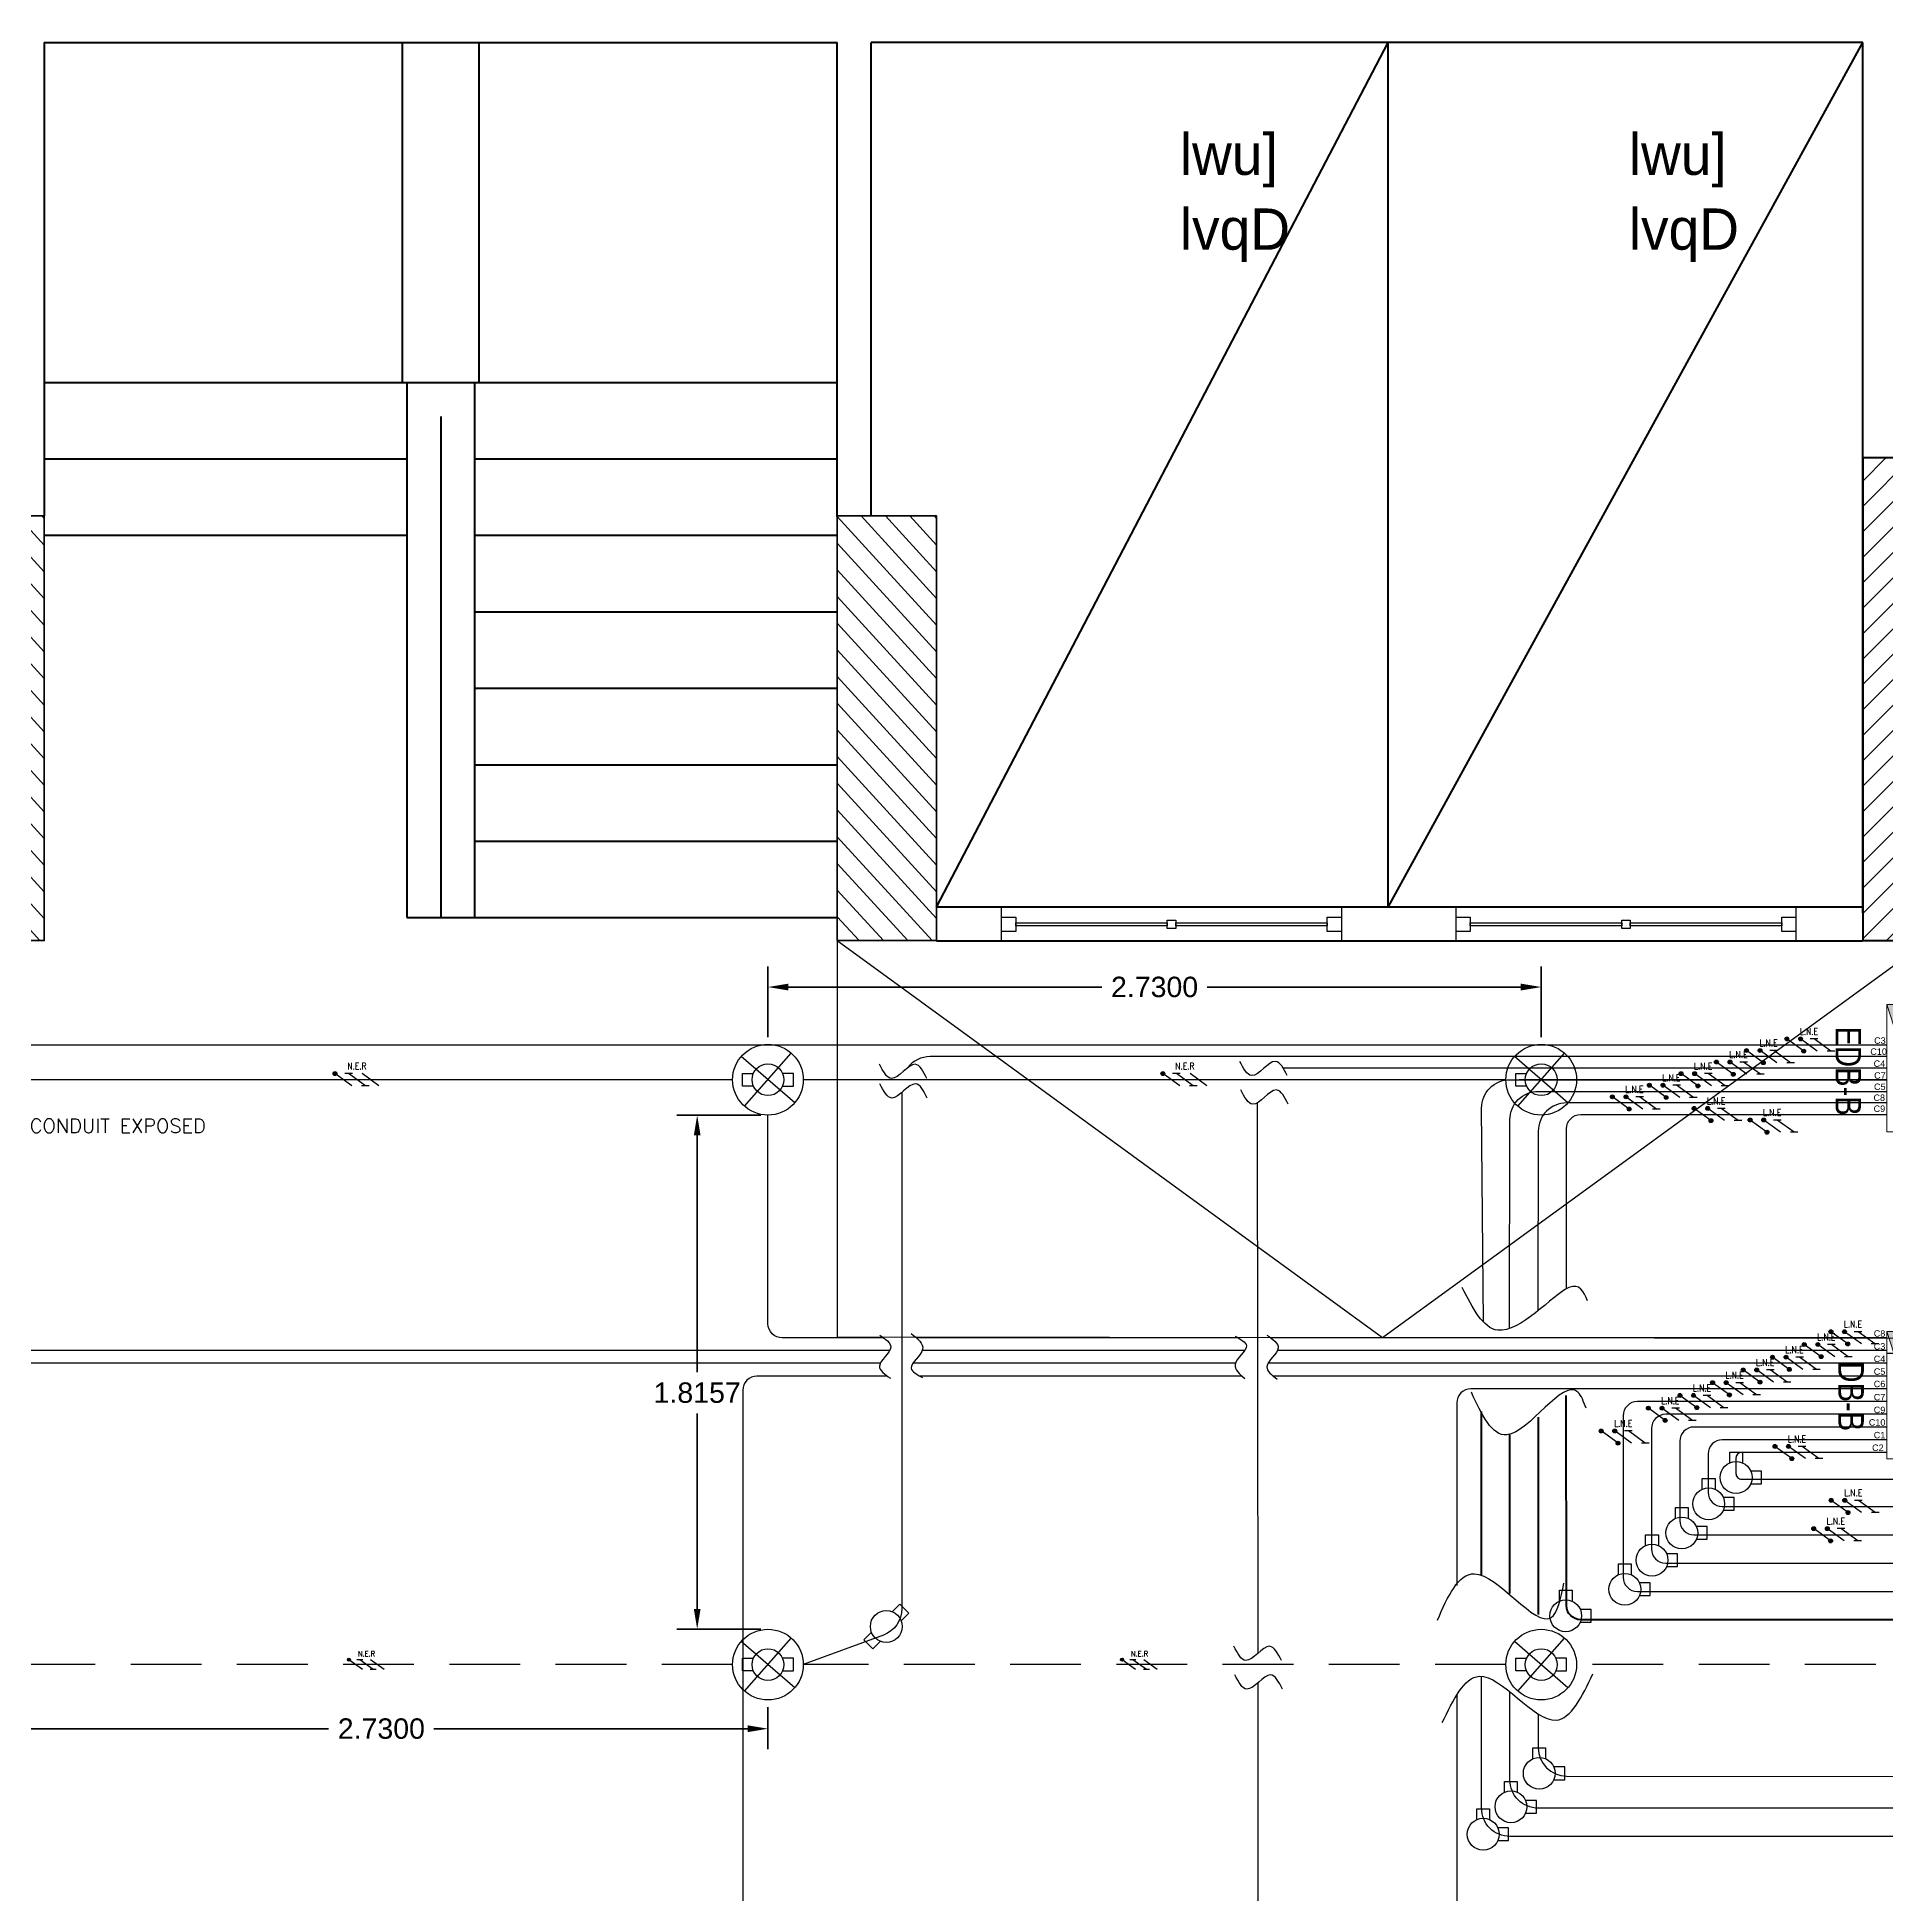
# Model space of a CAD drawing. Header units: inches. Extents: x 3955 to 4125, y 4886 to 4983.
# Drawn here: x 3973.73 to 3980.26, y 4929.5 to 4936.06 of the extents above; entities that cross this region are included whole.
import ezdxf
from ezdxf.enums import TextEntityAlignment as Align

# ---------------------------------------------------------------- set-up
doc = ezdxf.new("R2010")
doc.units = ezdxf.units.IN
doc.header["$MEASUREMENT"] = 0
doc.linetypes.add('HIDDEN', pattern=[0.375, 0.25, -0.125])
doc.layers.get('0').update_dxf_attribs({"lineweight": 35})
doc.layers.get('Defpoints').update_dxf_attribs({"lineweight": 25})
for name, color, linetype, lineweight in [('Column(S)', 24, 'Continuous', 35), ('DIM', 6, 'Continuous', 20), ('DIM IN', 12, 'Continuous', 15), ('hatch col(S)', 45, 'Continuous', 15), ('shear walls', 136, 'Continuous', 50), ('Shop Drawing', 3, 'Continuous', 30), ('SUB TRAY EMERGENCY', 3, 'Continuous', 25), ('TEXT', 152, 'Continuous', 30), ('walls', 7, 'Continuous', 40)]:
    doc.layers.add(name, color=color, linetype=linetype, lineweight=lineweight)
for name, color, linetype in [('E Wiring', 1, 'HIDDEN'), ('E-CUT', 30, 'Continuous'), ('E-TEXT', 2, 'Continuous'), ('finish', 32, 'Continuous'), ('Lighting', 4, 'Continuous'), ('N Wiring', 255, 'Continuous'), ('Panels', 4, 'Continuous'), ('SHP-CTL-EL-102$0$00-TEXT FOR EMRG', 40, 'Continuous'), ('SHP-CTL-EL-102$0$HATCH MARK', 140, 'Continuous'), ('SHP-CTL-EL-102$0$XREF-LTG-T2-26$0$ELE-HATCH MARK', 2, 'Continuous'), ('UMG-ML', 251, 'Continuous'), ('WE - BOXES', 2, 'Continuous')]:
    doc.layers.add(name, color=color, linetype=linetype)
doc.styles.add('ARA', font='sosa.shx', dxfattribs={"height": 0.18})
doc.styles.add('ELEC', font='romans.shx')
doc.styles.add('SHP-CTL-EL-102$0$XREF-LTG-T2-26$0$25_1', font='romans.shx', dxfattribs={"width": 0.8, "height": 2.5})
doc.styles.add('SOSA', font='sosa.shx')
doc.styles.get("Standard").update_dxf_attribs({"font": 'arial.ttf'})
doc.dimstyles.get("Standard").update_dxf_attribs({"dimtxt": 0.18, "dimasz": 0.18, "dimexe": 0.18, "dimexo": 0.0625, "dimgap": 0.09, "dimtad": 0, "dimtih": 1, "dimtoh": 1, "dimdec": 4, "dimzin": 0, "dimdsep": 46, "dimtxsty": 'Standard', "dimcen": 0.09, "dimadec": 0, "dimazin": 0, "dimtfac": 1, "dimtdec": 4, "dimtofl": 0, "dimtmove": 0, "dimatfit": 3, "dimfxl": 1, "dimtolj": 1, "dimtzin": 0, "dimarcsym": 0})

# ---------------------------------------------------------------- blocks, each defined once
blk = doc.blocks.new('A$C30016953')
at = {"layer": 'UMG-ML', "color": 159, "true_color": 0x22346e}
for p, q in [((0, 0, 0), (0, 0.12, 0)), ((1.2, 0.12, 0), (0, 0.12, 0)), ((1.2, 0.12, 0.5), (0, 0.12, 0.5)), ((0, 0.035, 0), (0, 0.085, 0)), ((0, 0.085, 0), (0.05, 0.085, 0)), ((0.05, 0.085, 0), (0.05, 0.035, 0)), ((0.585, 0.045, 0), (0.585, 0.075, 0)), ((0.585, 0.075, 0), (0.615, 0.075, 0)), ((0.615, 0.075, 0), (0.615, 0.045, 0)), ((1.15, 0.035, 0), (1.15, 0.085, 0)), ((1.15, 0.085, 0), (1.2, 0.085, 0)), ((1.2, 0.12, 0), (1.2, 0, 0)), ((1.2, 0.085, 0), (1.2, 0.035, 0)), ((0.05, 0.035, 0), (0, 0.035, 0)), ((0, 0, 0), (1.2, 0, 0)), ((1.2, 0, 0.5), (0, 0, 0.5)), ((0.05, 0.055, 0), (0.05, 0.065, 0)), ((0.05, 0.065, 0), (0.585, 0.065, 0)), ((0.585, 0.055, 0), (0.05, 0.055, 0)), ((0.585, 0.065, 0), (0.585, 0.055, 0)), ((0.615, 0.045, 0), (0.585, 0.045, 0)), ((0.615, 0.055, 0), (0.615, 0.065, 0)), ((0.615, 0.065, 0), (1.15, 0.065, 0)), ((1.15, 0.055, 0), (0.615, 0.055, 0)), ((1.15, 0.065, 0), (1.15, 0.055, 0)), ((1.2, 0.035, 0), (1.15, 0.035, 0))]:
    blk.add_line(p, q, dxfattribs=at)
blk = doc.blocks.new('SMDB')
h = blk.add_hatch(color=4)
h.dxf.hatch_style = 1
h.paths.add_polyline_path([(781.5046, -1266.8381), (781.0546, -1266.983), (781.5046, -1266.983)])
at = {"layer": 'SUB TRAY EMERGENCY', "ltscale": 2.5}
h = blk.add_hatch(dxfattribs=at)
h.set_pattern_fill('ANGLE', color=256)
h.set_pattern_definition([(0, (0, 0), (0, 6.985), [5.08, -1.905]), (90, (0, 0), (-6.985, 4e-16), [5.08, -1.905])])
h.paths.add_polyline_path([(781.5046, -1266.8381), (781.0546, -1266.8381), (781.0546, -1266.983)])
at = {"layer": 'DIM IN', "color": 4, "lineweight": 0, "ltscale": 2.5}
for p, q in [((781.0546, -1266.8381), (781.5046, -1266.8381)), ((781.0546, -1266.983), (781.0546, -1266.8381)), ((781.5046, -1266.8381), (781.0546, -1266.983)), ((781.5046, -1266.8381), (781.5046, -1266.983)), ((781.5046, -1266.983), (781.0546, -1266.983))]:
    blk.add_line(p, q, dxfattribs=at)
blk = doc.blocks.new('F3')
for p, q in [((0.0944, -0.0817), (-0.0944, 0.0817)), ((-0.0824, -0.0938), (0.0824, 0.0938))]:
    blk.add_line(p, q)
at = {"layer": 'Lighting'}
blk.add_circle((0, 0), 0.1248, dxfattribs=at)
blk = doc.blocks.new('*D193')
at = {"layer": 'Defpoints', "color": 0}
for p in [(3544.4117, 1333.6503), (3544.4117, 1333.4479, 0), (3547.1417, 1333.4479, 0)]:
    blk.add_point(p, dxfattribs=at)
at = {"layer": 'DIM', "color": 0, "lineweight": -2, "transparency": 16777216}
for p, q in [((3544.4117, 1333.4729), (3544.4117, 1333.7223)), ((3547.1417, 1333.4729), (3547.1417, 1333.7223)), ((3544.4837, 1333.6503), (3545.5907, 1333.6503)), ((3547.0697, 1333.6503), (3545.9626, 1333.6503))]:
    blk.add_line(p, q, dxfattribs=at)
at = {"layer": 'DIM', "color": 0, "transparency": 16777216}
for points in [[(3544.4837, 1333.6623), (3544.4837, 1333.6383), (3544.4117, 1333.6503)], [(3547.0697, 1333.6623), (3547.0697, 1333.6383), (3547.1417, 1333.6503)]]:
    blk.add_solid(points, dxfattribs=at)
at = {"layer": 'DIM', "color": 0, "transparency": 16777216, "insert": (3545.7767, 1333.6503), "char_height": 0.072, "attachment_point": 5}
blk.add_mtext('\\A1;2.7300', dxfattribs=at)
blk = doc.blocks.new('*D194')
at = {"layer": 'Defpoints', "color": 0}
for p in [(3544.4117, 1333.1983, 0), (3544.1618, 1331.3826), (3544.4117, 1331.3826, 0)]:
    blk.add_point(p, dxfattribs=at)
at = {"layer": 'DIM', "color": 0, "lineweight": -2, "transparency": 16777216}
for p, q in [((3544.3867, 1333.1983), (3544.0898, 1333.1983)), ((3544.1618, 1333.1263), (3544.1618, 1332.2904)), ((3544.1618, 1331.4546), (3544.1618, 1332.1449)), ((3544.3867, 1331.3826), (3544.0898, 1331.3826))]:
    blk.add_line(p, q, dxfattribs=at)
at = {"layer": 'DIM', "color": 0, "transparency": 16777216}
for points in [[(3544.1498, 1333.1263), (3544.1738, 1333.1263), (3544.1618, 1333.1983)], [(3544.1498, 1331.4546), (3544.1738, 1331.4546), (3544.1618, 1331.3826)]]:
    blk.add_solid(points, dxfattribs=at)
at = {"layer": 'DIM', "color": 0, "transparency": 16777216, "insert": (3544.1618, 1332.2177), "char_height": 0.072, "attachment_point": 5}
blk.add_mtext('\\A1;1.8157', dxfattribs=at)
blk = doc.blocks.new('SHP-CTL-EL-102$0$XREF-LTG-T2-26$0$H.M -LIFE-PHASE')
at = {"layer": 'SHP-CTL-EL-102$0$XREF-LTG-T2-26$0$ELE-HATCH MARK'}
h = blk.add_hatch(color=140, dxfattribs=at)
edge = h.paths.add_edge_path()
edge.add_arc((-62, 45), 14.2, 0, 360)
h = blk.add_hatch(color=140, dxfattribs=at)
edge = h.paths.add_edge_path()
edge.add_arc((62, -45), 14.2, 0, 360)
at = {"layer": 'SHP-CTL-EL-102$0$XREF-LTG-T2-26$0$ELE-HATCH MARK', "color": 140}
blk.add_line((62, -45), (-62, 45), dxfattribs=at)
for centre in [(-62, 45), (62, -45)]:
    blk.add_circle(centre, 14.2, dxfattribs=at)
blk = doc.blocks.new('SHP-CTL-EL-102$0$XREF-LTG-T2-26$0$H.M -NUTRAL')
at = {"layer": 'SHP-CTL-EL-102$0$XREF-LTG-T2-26$0$ELE-HATCH MARK'}
h = blk.add_hatch(color=140, dxfattribs=at)
edge = h.paths.add_edge_path()
edge.add_arc((-62, 45), 14.2, 0, 360)
at = {"layer": 'SHP-CTL-EL-102$0$XREF-LTG-T2-26$0$ELE-HATCH MARK', "color": 140}
blk.add_line((62, -45), (-62, 45), dxfattribs=at)
blk.add_circle((-62, 45), 14.2, dxfattribs=at)
blk = doc.blocks.new('SHP-CTL-EL-102$0$XREF-LTG-T2-26$0$EARTH')
at = {"layer": 'SHP-CTL-EL-102$0$XREF-LTG-T2-26$0$ELE-HATCH MARK', "color": 140}
for p, q in [((-34, 45), (-90, 45)), ((62, -45), (-62, 45)), ((90, -45), (34, -45))]:
    blk.add_line(p, q, dxfattribs=at)
blk = doc.blocks.new('SHP-CTL-EL-102$0$XREF-LTG-T2-26$0$L.N.E')
for name, p in [('SHP-CTL-EL-102$0$XREF-LTG-T2-26$0$H.M -LIFE-PHASE', (-100, 0)), ('SHP-CTL-EL-102$0$XREF-LTG-T2-26$0$H.M -NUTRAL', (0, 0)), ('SHP-CTL-EL-102$0$XREF-LTG-T2-26$0$EARTH', (100, 0))]:
    blk.add_blockref(name, p)
blk = doc.blocks.new('*U94')
at = {"layer": 'SHP-CTL-EL-102$0$HATCH MARK'}
blk.add_blockref('SHP-CTL-EL-102$0$XREF-LTG-T2-26$0$L.N.E', (0, 0), dxfattribs=at)
at = {"layer": 'SHP-CTL-EL-102$0$HATCH MARK', "style": 'SHP-CTL-EL-102$0$XREF-LTG-T2-26$0$25_1', "width": 0.8}
blk.add_text('L.N.E', height=50, dxfattribs=at).set_placement((0, 100), align=Align.MIDDLE_CENTER)
blk = doc.blocks.new('2 WAY BOX')
at = {"layer": 'WE - BOXES'}
for p, q in [((0.096, 0.024), (0.055, 0.024)), ((0.096, -0.024), (0.096, 0.024)), ((0.055, -0.024), (0.096, -0.024))]:
    blk.add_line(p, q, dxfattribs=at)
blk.add_lwpolyline([(-0.024, 0.055), (-0.024, 0.096), (0.024, 0.096), (0.024, 0.055)], dxfattribs=at)
blk.add_circle((0, 0), 0.06, dxfattribs=at)
blk = doc.blocks.new('2 WAY BOX S')
at = {"layer": 'WE - BOXES'}
for points in [[(-0.024, 0.055), (-0.024, 0.096), (0.024, 0.096), (0.024, 0.055)], [(-0.024, -0.055), (-0.024, -0.096), (0.024, -0.096), (0.024, -0.055)]]:
    blk.add_lwpolyline(points, dxfattribs=at)
blk.add_circle((0, 0), 0.06, dxfattribs=at)
blk = doc.blocks.new('SHP-CTL-EL-102$0$XREF-LTG-T2-26$0$H.M -RETURN-SWITCH')
at = {"layer": 'SHP-CTL-EL-102$0$XREF-LTG-T2-26$0$ELE-HATCH MARK', "color": 140}
blk.add_line((62, -45), (-62, 45), dxfattribs=at)
blk = doc.blocks.new('SHP-CTL-EL-102$0$XREF-LTG-T2-26$0$N.E.R')
for name, p in [('SHP-CTL-EL-102$0$XREF-LTG-T2-26$0$H.M -NUTRAL', (-100, 0)), ('SHP-CTL-EL-102$0$XREF-LTG-T2-26$0$EARTH', (0, 0)), ('SHP-CTL-EL-102$0$XREF-LTG-T2-26$0$H.M -RETURN-SWITCH', (100, 0))]:
    blk.add_blockref(name, p)
blk = doc.blocks.new('*U102')
at = {"layer": 'SHP-CTL-EL-102$0$HATCH MARK'}
blk.add_blockref('SHP-CTL-EL-102$0$XREF-LTG-T2-26$0$N.E.R', (0, 0), dxfattribs=at)
at = {"layer": 'SHP-CTL-EL-102$0$HATCH MARK', "style": 'SHP-CTL-EL-102$0$XREF-LTG-T2-26$0$25_1', "width": 0.8}
blk.add_text('N.E.R', height=50, dxfattribs=at).set_placement((0, 100), align=Align.MIDDLE_CENTER)
blk = doc.blocks.new('*D198')
at = {"layer": 'Defpoints', "color": 0}
for p in [(3541.6817, 1331.1329, 0), (3544.4117, 1331.1329, 0), (3541.6817, 1331.0315)]:
    blk.add_point(p, dxfattribs=at)
at = {"layer": 'DIM', "color": 0, "lineweight": -2, "transparency": 16777216}
for p, q in [((3541.6817, 1331.1079), (3541.6817, 1330.9595)), ((3544.4117, 1331.1079), (3544.4117, 1330.9595)), ((3541.7537, 1331.0315), (3542.8607, 1331.0315)), ((3544.3397, 1331.0315), (3543.2326, 1331.0315))]:
    blk.add_line(p, q, dxfattribs=at)
at = {"layer": 'DIM', "color": 0, "transparency": 16777216}
for points in [[(3541.7537, 1331.0435), (3541.7537, 1331.0195), (3541.6817, 1331.0315)], [(3544.3397, 1331.0435), (3544.3397, 1331.0195), (3544.4117, 1331.0315)]]:
    blk.add_solid(points, dxfattribs=at)
at = {"layer": 'DIM', "color": 0, "transparency": 16777216, "insert": (3543.0467, 1331.0315), "char_height": 0.072, "attachment_point": 5}
blk.add_mtext('\\A1;2.7300', dxfattribs=at)
blk = doc.blocks.new('*U112')
at = {"layer": 'WE - BOXES'}
for points in [[(-0.055, -0.024), (-0.096, -0.024), (-0.096, 0.024), (-0.055, 0.024)], [(0.055, -0.024), (0.096, -0.024), (0.096, 0.024), (0.055, 0.024)]]:
    blk.add_lwpolyline(points, dxfattribs=at)
blk.add_circle((0, 0), 0.06, dxfattribs=at)
blk = doc.blocks.new('*U119')
at = {"layer": 'WE - BOXES'}
blk.add_lwpolyline([(-0.055, -0.024), (-0.096, -0.024), (-0.096, 0.024), (-0.055, 0.024)], dxfattribs=at)
blk.add_circle((0, 0), 0.06, dxfattribs=at)
blk = doc.blocks.new('A$C7440799B')
at = {"layer": 'hatch col(S)', "ltscale": 2.5}
h = blk.add_hatch(dxfattribs=at)
h.set_pattern_fill('ANSI31', color=256, scale=0.02, angle=-360)
h.set_pattern_definition([(45, (-618.384565, 328.38851), (-0.0449012806, 0.0449012806), [])])
h.paths.add_polyline_path([(20.7477, -5.29784), (20.39771, -5.29812), (20.39771, -7.00217), (20.74771, -7.00197)])
h = blk.add_hatch(dxfattribs=at)
h.set_pattern_fill('ANSI31', color=256, scale=0.02, angle=-272.6316)
h.set_pattern_definition([(132.3684, (-147.04583, 292.66348), (-0.046915522, -0.042792333), [])])
h.paths.add_polyline_path([(13.97745, -5.50207), (13.62745, -5.50207), (13.62745, -7.00207), (13.97745, -7.00207)])
h = blk.add_hatch(dxfattribs=at)
h.set_pattern_fill('ANSI31', color=256, scale=0.02, angle=-272.6316)
h.set_pattern_definition([(132.3684, (-143.895845, 292.66348), (-0.046915522, -0.042792333), [])])
h.paths.add_polyline_path([(17.12743, -5.50207), (16.77743, -5.50207), (16.77743, -7.00207), (17.12743, -7.00207)])
at = {"layer": 'Column(S)', "ltscale": 2.5}
for points in [[(20.39771, -7.00207), (20.74771, -7.00207), (20.74771, -5.29784), (20.39771, -5.29784)], [(13.62745, -7.00207), (13.97745, -7.00207), (13.97745, -5.50207), (13.62745, -5.50207)], [(16.77743, -7.00207), (17.12743, -7.00207), (17.12743, -5.50207), (16.77743, -5.50207)]]:
    blk.add_lwpolyline(points, close=True, dxfattribs=at)
at = {"layer": 'E Wiring'}
for points in [[(16.40771, -9.5587), (13.92738, -9.5587)], [(19.13771, -9.5587), (16.65738, -9.5587)], [(21.56866, -9.5587), (19.38738, -9.5587)]]:
    blk.add_lwpolyline(points, dxfattribs=at)
at = {"layer": 'E-CUT'}
for points in [[(17.09399, -7.48915), (17.0814, -7.46443), (17.05003, -7.40279), (16.97067, -7.52533), (16.9393, -7.46369), (16.92671, -7.43897)], [(18.36592, -7.47881), (18.35333, -7.45409), (18.32196, -7.39245), (18.2426, -7.51499), (18.21123, -7.45335), (18.19864, -7.42863)], [(19.42634, -8.27409, 0), (19.41273, -8.24218, 0), (19.37879, -8.16263, 0), (19.11119, -8.47854, 0), (19.02032, -8.29932, 0), (18.98387, -8.22744, 0)], [(18.34517, -9.54414), (18.33259, -9.51942), (18.30121, -9.45778), (18.22186, -9.58032), (18.19048, -9.51868), (18.1779, -9.49396)]]:
    blk.add_open_spline(points, degree=3, knots=[0, 0, 0, 0, 78.1137743, 194.7496514, 272.8634258, 272.8634258, 272.8634258, 272.8634258], dxfattribs=at)
for points in [[(17.09519, -7.5581), (17.05337, -7.50792), (16.96974, -7.5581), (16.92792, -7.50792)], [(18.36942, -7.57987), (18.3276, -7.52969), (18.24396, -7.57987), (18.20214, -7.52969)], [(16.92779, -8.39527), (16.96629, -8.43755), (16.92614, -8.50446), (16.96473, -8.54741)], [(17.03861, -8.3896), (17.07866, -8.44488), (17.03852, -8.51179), (17.07866, -8.54525)], [(18.29396, -8.3952), (18.33411, -8.43994), (18.29396, -8.50685), (18.33004, -8.5505)], [(18.18159, -8.39915), (18.22173, -8.43261), (18.18159, -8.49952), (18.2161, -8.54882)], [(19.42096, -8.6528, 0), (19.39243, -8.59698, 0), (19.14152, -8.74753, 0), (19.01606, -8.59698, 0)], [(18.896, -9.40135, 0), (19.02634, -9.23793, 0), (19.29736, -9.39274, 0), (19.3429, -9.27141, 0)], [(18.34867, -9.64521), (18.30686, -9.59502), (18.22322, -9.64521), (18.1814, -9.59502)], [(18.91345, -9.76324, 0), (19.04379, -9.59982, 0), (19.31482, -9.75463, 0), (19.44516, -9.59121, 0)]]:
    blk.add_spline(points, degree=3, dxfattribs=at)
at = {"layer": 'N Wiring'}
for points in [[(16.40771, -7.49337), (13.92738, -7.49337)], [(19.13771, -7.49337), (16.65738, -7.49337)]]:
    blk.add_lwpolyline(points, dxfattribs=at)
at = {"layer": 'shear walls', "ltscale": 2.5}
blk.add_lwpolyline([(20.39771, -7.00207), (20.74771, -7.00207), (20.74771, -5.29784), (20.39771, -5.29784)], close=True, dxfattribs=at)
at = {"layer": 'Shop Drawing', "color": 5}
for points in [[(20.48283, -7.37083), (9.94754, -7.37083, -0.4142136), (9.84754, -7.27083), (9.84754, -3.10039)], [(20.48283, -7.41174), (17.10543, -7.41174, 0.2330477), (17.02613, -7.45083, 0.2330477)], [(20.48283, -7.4526), (18.36023, -7.4526, 0.0206906), (18.35196, -7.45294, 0.0206906)], [(17.00543, -7.53832), (17.00543, -9.36061, -0.3141024), (16.94004, -9.45442), (16.65738, -9.5587)], [(19.15091, -8.37221), (19.15198, -7.63447, -0.4142136), (19.25198, -7.53447), (20.48283, -7.53447)], [(20.48283, -7.57537), (19.35198, -7.57537, 0.4142136), (19.25198, -7.67537), (19.25025, -8.30995)], [(19.35198, -8.2277), (19.35198, -7.66628, -0.4142136), (19.40198, -7.61628), (20.48283, -7.61628)], [(23.19377, -10.06544), (19.25198, -10.06544, -0.4142136), (19.15198, -9.96544), (19.15198, -9.65464)], [(19.25198, -9.73309), (19.25198, -9.85213, 0.4139384), (19.35188, -9.95213), (23.27048, -9.95581)]]:
    blk.add_lwpolyline(points, format="xyb", dxfattribs=at)
at = {"layer": 'Shop Drawing'}
for points in [[(20.48283, -8.76478), (19.90198, -8.76478, 0.4142136), (19.85198, -8.81478), (19.85198, -8.95019, 0.4142136), (19.90198, -9.00019), (28.79243, -9.00019, 0.4142136), (28.89243, -8.90019), (28.89243, -4.88003)], [(16.96234, -8.44978), (12.76245, -8.44978, -0.4142136), (12.71245, -8.39978), (12.71245, -6.26603)], [(20.48283, -8.67478), (19.70198, -8.67478, 0.4142136), (19.65198, -8.72478), (19.65198, -9.15019, 0.4142136), (19.70198, -9.20019), (38.71904, -9.20019, 0.4142136), (38.81904, -9.10019), (38.81904, -7.2157)], [(16.94132, -8.40478), (16.58254, -8.40478, -0.4142136), (16.53254, -8.35478), (16.53254, -7.6182)], [(16.92884, -8.49478), (6.00372, -8.49478, -0.4142136), (5.95372, -8.44478), (5.95372, -7.84522)], [(16.95389, -8.53978), (16.49363, -8.53978, 0.4142136), (16.44363, -8.58978), (16.44363, -11.31569)], [(20.48283, -8.58478), (19.01437, -8.58478, 0.4142136), (18.96437, -8.63478), (18.96437, -9.27914)], [(20.48283, -8.62978), (19.60198, -8.62978, 0.4142136), (19.55198, -8.67978), (19.55198, -9.25019, 0.4142136), (19.60198, -9.30019), (36.96641, -9.30019, -0.4142136), (37.06641, -9.40019), (37.06641, -10.33152)], [(20.48283, -8.71978), (19.80198, -8.71978, 0.4142136), (19.75198, -8.76978), (19.75198, -9.05019, 0.4142136), (19.80198, -9.10019), (32.54343, -9.10019, -0.2430066), (32.62498, -9.14231, -0.2430066)], [(20.48283, -8.80978), (19.96991, -8.80978, 0.4142136), (19.94991, -8.82978), (19.94991, -8.8837, 0.4142136), (19.96991, -8.9037), (22.53089, -8.9037)], [(18.96437, -9.66615), (18.96437, -11.60066, 0.4142136), (19.06437, -11.70066), (19.16279, -11.70066)]]:
    blk.add_lwpolyline(points, format="xyb", dxfattribs=at)
at = {"layer": 'Shop Drawing', "color": 5, "elevation": 0.25}
for points in [[(19.05868, -8.34903), (19.05198, -7.59356, -0.4142136), (19.15198, -7.49356), (20.48283, -7.49356)], [(23.12063, -10.16544), (19.15198, -10.16544, -0.4142136), (19.05198, -10.06544), (19.05198, -9.59986)]]:
    blk.add_lwpolyline(points, format="xyb", dxfattribs=at)
at = {"layer": 'Shop Drawing', "color": 5}
for points in [[(20.48283, -7.49356), (19.18518, -7.49356)], [(18.26024, -7.57472), (18.26154, -9.51905)], [(19.35198, -7.93083), (19.35198, -7.92996)], [(18.26161, -9.6231), (18.26279, -11.40066)]]:
    blk.add_lwpolyline(points, dxfattribs=at)
at = {"layer": 'Shop Drawing'}
for points in [[(18.19209, -8.40478), (17.05669, -8.40478)], [(18.21555, -8.44978), (17.07724, -8.44978)], [(20.48283, -8.40478), (18.30752, -8.40478)], [(20.48283, -8.44978), (18.33123, -8.44978)], [(18.18276, -8.49478), (17.04431, -8.49478)], [(20.48283, -8.49478), (18.29783, -8.49478)], [(18.20575, -8.53978), (17.06849, -8.53978)], [(20.48283, -8.53978), (18.3163, -8.53978)]]:
    blk.add_lwpolyline(points, dxfattribs=at)
at = {"layer": 'Shop Drawing', "color": 5, "lineweight": 53}
blk.add_lwpolyline([(23.58506, -9.43387), (23.58506, -9.41019, 0.4142136), (23.57506, -9.40019), (19.40188, -9.40019, -0.4136243), (19.35188, -9.35029), (19.35038, -8.60863)], format="xyb", dxfattribs=at)
at = {"layer": 'Shop Drawing', "color": 5, "lineweight": 53, "elevation": 0.25}
blk.add_lwpolyline([(19.05198, -9.24141), (19.05198, -8.66458)], dxfattribs=at)
at = {"layer": 'Shop Drawing', "color": 5, "lineweight": 53}
for points in [[(19.25198, -8.68529), (19.25198, -9.38114)], [(19.15198, -9.3071), (19.15198, -8.747)]]:
    blk.add_lwpolyline(points, dxfattribs=at)
at = {"layer": 'UMG-ML', "ltscale": 2.5}
for p, q in [((16.77743, -7.00207), (16.77743, -8.40173)), ((16.77743, -7.00207), (18.70257, -8.40361)), ((18.70257, -8.40361), (20.62771, -7.00207)), ((16.77743, -8.40173), (20.62771, -8.4055))]:
    blk.add_line(p, q, dxfattribs=at)
at = {"layer": 'walls', "ltscale": 2.5}
for p, q in [((13.97745, -3.83112), (13.97745, -5.50207)), ((13.97745, -3.83112), (16.77743, -3.83112)), ((15.24244, -5.03112), (15.24244, -3.83112)), ((15.51244, -5.03112), (15.51244, -3.83112)), ((16.77743, -5.50421), (16.77743, -3.83112)), ((20.39771, -3.83112), (16.89743, -3.83112)), ((16.89743, -5.50421), (16.89743, -3.83112)), ((17.12743, -6.88468), (18.72257, -3.83112)), ((18.72257, -6.88468), (18.72257, -3.83112)), ((18.72257, -6.88468), (20.39771, -3.83112)), ((20.39771, -5.30045), (20.39771, -3.83112)), ((20.39771, -6.90444), (20.39771, -3.85087)), ((13.97745, -5.03112), (16.77743, -5.03112)), ((15.02755, -5.03112), (15.49755, -5.03112)), ((15.25755, -5.03112), (15.25755, -6.92112)), ((15.49755, -6.92112), (15.49755, -5.03112)), ((15.37755, -5.15112), (15.37755, -6.92112)), ((15.37755, -5.15112), (15.37755, -5.15112)), ((13.97745, -5.30112), (15.25755, -5.30112)), ((15.49755, -5.30112), (16.77743, -5.30112)), ((13.97745, -5.57112), (15.25755, -5.57112)), ((15.49755, -5.57112), (16.77743, -5.57112)), ((15.49755, -5.84112), (16.77743, -5.84112)), ((15.49755, -6.11112), (16.77755, -6.11112)), ((15.49755, -6.38112), (16.77755, -6.38112)), ((15.49755, -6.65112), (16.77755, -6.65112)), ((20.39771, -6.88468), (17.12743, -6.88468)), ((15.25755, -6.92112), (16.77755, -6.92112)), ((20.39743, -7.00468), (17.12743, -7.00468))]:
    blk.add_line(p, q, dxfattribs=at)
at = {"layer": 'finish', "ltscale": 2.5}
for p in [(17.35725, -7.00468, -0.00003), (18.96179, -7.00468, -0.00003)]:
    blk.add_blockref('A$C30016953', p, dxfattribs=at)
at = {"layer": 'Lighting'}
for p in [(16.53254, -7.49337), (19.26254, -7.49337), (16.53254, -9.5587), (19.26254, -9.5587)]:
    blk.add_blockref('F3', p, dxfattribs=at)
at = {"layer": 'Panels', "lineweight": 15}
for p, rotation in [((-1246.35527, -788.73229), 89.99999999999999), ((-1246.35527, -789.88692), 90.00000000000001)]:
    blk.add_blockref('SMDB', p, dxfattribs=dict(at, rotation=rotation))
at = {"layer": 'SHP-CTL-EL-102$0$00-TEXT FOR EMRG'}
for name, p, xscale, yscale, zscale in [('*U94', (20.20763, -7.37088), 0.00048, 0.00048, 0.00048), ('*U94', (19.95892, -7.45265), 0.00048, 0.00048, 0.00048), ('*U94', (20.06506, -7.41179), 0.00048, 0.00048, 0.00048), ('*U102', (15.0815, -7.49337), 0.00048, 0.00048, 0.00048), ('*U102', (18.00442, -7.49337), 0.00048, 0.00048, 0.00048), ('*U94', (19.72206, -7.53451), 0.00048, 0.00048, 0.00048), ('*U94', (19.83407, -7.49361), 0.00048, 0.00048, 0.00048), ('*U94', (19.59151, -7.57542), 0.00048, 0.00048, 0.00048), ('*U94', (19.88001, -7.61633), 0.00048, 0.00048, 0.00048), ('*U94', (20.07785, -7.65724), 0.00048, 0.00048, 0.00048), ('*U94', (20.26904, -8.44978), 0.00048, 0.00048, 0.00048), ('*U94', (20.36306, -8.40478), 0.00048, 0.00048, 0.00048), ('*U94', (20.15672, -8.49478), 0.00048, 0.00048, 0.00048), ('*U94', (19.94527, -8.58478), 0.00048, 0.00048, 0.00048), ('*U94', (20.0532, -8.53978), 0.00048, 0.00048, 0.00048), ('*U94', (19.83013, -8.62978), 0.00048, 0.00048, 0.00048), ('*U94', (19.71858, -8.67478), 0.00048, 0.00048, 0.00048), ('*U94', (19.55198, -8.75524), 0.00048, 0.00048, 0.00048), ('*U94', (20.1655, -8.80978), 0.00048, 0.00048, 0.00048), ('*U94', (20.36399, -9.00019), 0.00048, 0.00048, 0.00048), ('*U94', (20.30247, -9.10019), 0.00048, 0.00048, 0.00048), ('*U102', (15.11519, -9.5587), 0.000384, 0.000384, 0.000384), ('*U102', (17.84482, -9.5587), 0.000384, 0.000384, 0.000384)]:
    blk.add_blockref(name, p, dxfattribs=dict(at, xscale=xscale, yscale=yscale, zscale=zscale))
at = {"layer": 'WE - BOXES', "xscale": 0.9359999999999999, "yscale": 0.9359999999999999, "zscale": 0.9359999999999999}
for name, p in [('*U112', (16.53254, -7.49337)), ('*U119', (19.26254, -7.49337)), ('2 WAY BOX', (19.95068, -8.89798)), ('2 WAY BOX', (19.85386, -8.9909, 0)), ('2 WAY BOX', (19.75892, -9.09379, 0)), ('2 WAY BOX', (19.6538, -9.18986, 0)), ('2 WAY BOX', (19.55773, -9.29269, 0)), ('2 WAY BOX', (19.34914, -9.38618, 0)), ('*U112', (16.53254, -9.5587)), ('*U112', (19.26254, -9.5587)), ('2 WAY BOX', (19.2556, -9.94242, 0)), ('2 WAY BOX', (19.15565, -10.06066, 0)), ('2 WAY BOX', (19.05772, -10.15746, 0))]:
    blk.add_blockref(name, p, dxfattribs=at)
at = {"layer": 'WE - BOXES', "xscale": 0.9359999999999997, "yscale": 0.9359999999999997, "zscale": 0.9359999999999997, "rotation": 314.9282498291473}
blk.add_blockref('2 WAY BOX S', (16.95033, -9.42409), dxfattribs=at)
at = {"layer": 'E-TEXT', "style": 'ELEC'}
blk.add_text('3*3mm2CUXLPE/PVC,25mmPVC CONDUIT EXPOSED', height=0.05, dxfattribs=at).set_placement((12.80345, -7.68115, 0))
at = {"layer": 'Panels', "color": 4, "lineweight": 15, "ltscale": 2.5, "char_height": 0.09, "attachment_point": 1, "rotation": 270, "style": 'ARA'}
for s, insert in [('{\\fArial Narrow|b0|i0|c0|p34;EDB-B}', (20.39164, -7.30558, 0)), ('{\\fArial Narrow|b0|i0|c0|p34;DB\\fArial Narrow|b0|i0|c178|p34;-\\fArial Narrow|b0|i0|c0|p34;B}', (20.40175, -8.48802))]:
    blk.add_mtext_dynamic_manual_height_columns(s, width=0.3449453, gutter_width=0.9, heights=[0], dxfattribs=dict(at, insert=insert))
at = {"layer": 'Shop Drawing', "color": 5, "char_height": 0.022854, "attachment_point": 1}
for s, insert in [('C3', (20.43801, -7.34365, 0)), ('C10', (20.42449, -7.38278, 0)), ('C4', (20.43618, -7.42527, 0)), ('C7', (20.438, -7.46712, 0)), ('C5', (20.43755, -7.50684, 0)), ('C8', (20.43572, -7.54551, 0)), ('C9', (20.43619, -7.58431, 0))]:
    blk.add_mtext_dynamic_manual_height_columns(s, width=0.0926317, gutter_width=12.5, heights=[0], dxfattribs=dict(at, insert=insert))
at = {"layer": 'Shop Drawing', "char_height": 0.022854, "attachment_point": 1}
for s, insert in [('C8', (20.43664, -8.37796, 0)), ('C3', (20.43664, -8.42348, 0)), ('C4', (20.43664, -8.4675, 0)), ('C5', (20.43664, -8.51247, 0)), ('C6', (20.43664, -8.55625, 0)), ('C7', (20.43664, -8.60281, 0)), ('C9', (20.43664, -8.64786, 0)), ('C10', (20.41915, -8.69209, 0)), ('C2', (20.43073, -8.78144)), ('C1', (20.43664, -8.73689, 0))]:
    blk.add_mtext_dynamic_manual_height_columns(s, width=0.0926317, gutter_width=12.5, heights=[0], dxfattribs=dict(at, insert=insert))
at = {"layer": 'TEXT', "linetype": 'Continuous', "ltscale": 0.09, "style": 'SOSA'}
for s, p in [('lwu]', (17.98667, -4.29841)), ('lwu]', (19.57184, -4.29841)), ('lvqD', (17.98667, -4.56248)), ('lvqD', (19.57184, -4.56248))]:
    blk.add_text(s, height=0.145417, dxfattribs=at).set_placement(p)
at = {"layer": 'DIM'}
for base, p1, p2, picture, middle in [((16.53254, -7.16618, 0), (19.26254, -7.36854), (16.53254, -7.36854), '*D193', (17.89754, -7.16618, 0)), ((13.80254, -9.78498, 0), (16.53254, -9.68354), (13.80254, -9.68354), '*D198', (15.16754, -9.78498, 0))]:
    dim = blk.add_linear_dim(base=base, p1=p1, p2=p2, dimstyle='Standard', dxfattribs=at)
    dim.commit()
    dim.dimension.update_dxf_attribs({"geometry": picture, "text_midpoint": middle, "insert": (-3527.87912, -1340.81648)})
dim = blk.add_linear_dim(base=(16.28267, -9.43387, 0), p1=(16.53254, -7.6182), p2=(16.53254, -9.43387), angle=90, dimstyle='Standard', dxfattribs=at)
dim.commit()
dim.dimension.update_dxf_attribs({"geometry": '*D194', "text_midpoint": (16.28267, -8.5988, 0), "dimtype": 128, "insert": (-3527.87912, -1340.81648)})

msp = doc.modelspace()

# ---------------------------------------------------------------- block references
msp.add_blockref('A$C7440799B', (3959.7814, 4939.8752))

doc.saveas('drawing.dxf')
